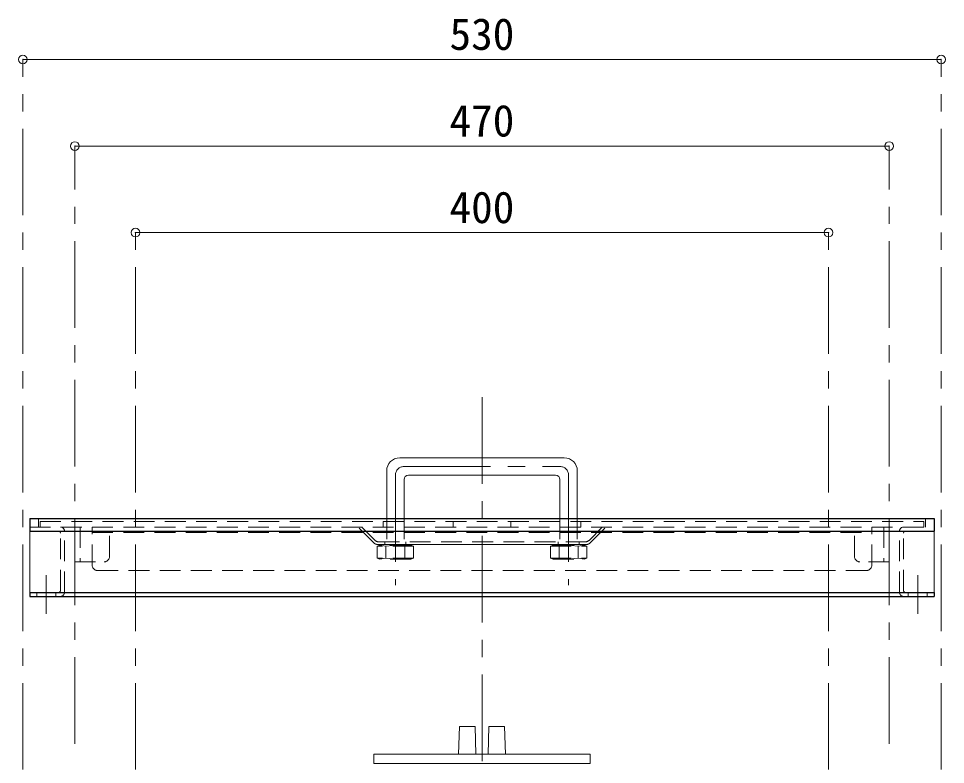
# Model space of a CAD drawing. Units: millimetres at full size, sheet at 1:10; details may follow other scales. Extents: x -2088 to 1962, y -1408 to 1402.
# Drawn here: x 244 to 779, y -580 to -149 of the extents above; entities that cross this region are included whole.
import ezdxf
from ezdxf.enums import TextEntityAlignment as Align

# ---------------------------------------------------------------- set-up
doc = ezdxf.new("R2010")
doc.units = ezdxf.units.MM
doc.header["$LTSCALE"] = 10
doc.header["$PDMODE"] = 32
doc.header["$PDSIZE"] = 5
doc.linetypes.add('CHAIN1', pattern=[8, 5, -1, 1, -1])
doc.linetypes.add('DASHED1', pattern=[1.8, 1.2, -0.6])
doc.layers.add('0-0_ﾚｲﾔ1', color=4, linetype='Continuous', lineweight=9)
doc.styles.add('ＭＳ ゴシック', font='')
doc.styles.get('ＭＳ ゴシック').set_extended_font_data('MS Gothic')

msp = doc.modelspace()

# ---------------------------------------------------------------- linework, layer by layer
at = {"layer": '0-0_ﾚｲﾔ1', "linetype": 'CHAIN1'}
for p, q in [((246.89, -582.7), (246.89, -172.7)), ((776.89, -582.7), (776.89, -172.7)), ((276.89, -567.7), (276.89, -222.7)), ((746.89, -567.7), (746.89, -222.7)), ((311.89, -582.7), (311.89, -272.7)), ((711.89, -582.7), (711.89, -272.7)), ((511.89, -1137.7), (511.89, -367.7)), ((466.89, -407.7), (556.89, -407.7)), ((461.89, -412.7), (461.89, -476.2)), ((561.89, -412.7), (561.89, -476.2)), ((260.39, -492.7), (260.39, -470.4)), ((763.39, -492.7), (763.39, -470.4))]:
    msp.add_line(p, q, dxfattribs=at)
at = {"layer": '0-0_ﾚｲﾔ1'}
for p, q in [((776.89, -172.7), (246.89, -172.7)), ((276.89, -222.7), (746.89, -222.7)), ((711.89, -272.7), (311.89, -272.7)), ((464.39, -402.7), (559.39, -402.7)), ((456.89, -410.2), (456.89, -437.7)), ((566.89, -410.2), (566.89, -437.7)), ((466.89, -415.2), (466.89, -437.7)), ((469.39, -412.7), (554.39, -412.7)), ((556.89, -415.2), (556.89, -437.7)), ((572.15, -452.7), (451.64, -452.7)), ((498.39, -573.7), (498.89, -557.7)), ((507.89, -557.7), (498.89, -557.7)), ((507.89, -557.7), (508.39, -573.7)), ((515.89, -557.7), (515.39, -573.7)), ((515.89, -557.7), (524.89, -557.7)), ((525.39, -573.7), (524.89, -557.7)), ((449.39, -573.7), (449.39, -579.2))]:
    msp.add_line(p, q, dxfattribs=at)
at = {"layer": '0-0_ﾚｲﾔ1', "color": 5, "lineweight": 25}
for p, q in [((250.89, -437.7), (772.89, -437.7)), ((250.89, -437.7), (250.89, -445)), ((772.89, -437.7), (772.89, -445)), ((250.89, -445), (772.89, -445)), ((250.89, -480.4), (772.89, -480.4)), ((250.89, -480.4), (250.89, -482.7)), ((772.89, -480.4), (772.89, -482.7)), ((250.89, -482.7), (772.89, -482.7))]:
    msp.add_line(p, q, dxfattribs=at)
at = {"layer": '0-0_ﾚｲﾔ1', "color": 7, "linetype": 'DASHED1', "lineweight": 18}
for p, q in [((255.89, -437.7), (255.89, -442.7)), ((767.89, -437.7), (767.89, -442.7)), ((250.89, -442.7), (772.89, -442.7))]:
    msp.add_line(p, q, dxfattribs=at)
at = {"layer": '0-0_ﾚｲﾔ1', "linetype": 'DASHED1'}
for p, q in [((456.89, -437.7), (456.89, -453.2)), ((466.89, -437.7), (466.89, -453.2)), ((556.89, -437.7), (556.89, -453.2)), ((566.89, -437.7), (566.89, -453.2)), ((256.89, -439.5), (766.89, -439.5)), ((256.89, -439.5), (256.89, -442.7)), ((279.89, -442.7), (279.89, -462.7)), ((286.89, -464.7), (286.89, -442.7)), ((296.89, -459.7), (296.89, -442.7)), ((449.51, -451.82), (440.39, -442.7)), ((450.14, -450.32), (442.51, -442.7)), ((454.89, -439.5), (454.89, -442.7)), ((495.31, -439.5), (495.31, -442.7)), ((528.48, -439.5), (528.48, -442.7)), ((568.89, -439.5), (568.89, -442.7)), ((573.65, -450.32), (581.27, -442.7)), ((574.27, -451.82), (583.39, -442.7)), ((726.89, -459.7), (726.89, -442.7)), ((736.89, -464.7), (736.89, -442.7)), ((743.89, -442.7), (743.89, -462.7)), ((766.89, -439.5), (766.89, -442.7)), ((268.59, -479.25), (268.59, -446.15)), ((270.89, -480.4), (270.89, -445)), ((286.89, -445.7), (736.89, -445.7)), ((752.89, -480.4), (752.89, -445)), ((755.19, -479.25), (755.19, -446.15)), ((452.26, -451.2), (571.53, -451.2)), ((470.89, -453.2), (452.89, -453.2)), ((455.89, -451.2), (455.89, -452.7)), ((456.39, -453.7), (456.39, -460.7)), ((467.39, -453.7), (467.39, -460.7)), ((467.89, -451.2), (467.89, -452.7)), ((472.39, -453.7), (472.39, -460.7)), ((551.39, -453.7), (551.39, -460.7)), ((552.89, -453.2), (570.89, -453.2)), ((555.89, -451.2), (555.89, -452.7)), ((556.39, -453.7), (556.39, -460.7)), ((567.39, -453.7), (567.39, -460.7)), ((567.89, -451.2), (567.89, -452.7)), ((451.39, -460.7), (452.89, -461.2)), ((472.39, -460.7), (451.39, -460.7)), ((470.89, -461.2), (452.89, -461.2)), ((551.39, -460.7), (572.39, -460.7)), ((552.89, -461.2), (570.89, -461.2)), ((572.39, -460.7), (570.89, -461.2)), ((289.89, -467.7), (733.89, -467.7)), ((254.89, -482.7), (254.89, -480.4)), ((265.89, -482.7), (265.89, -480.4)), ((757.89, -482.7), (757.89, -480.4)), ((768.89, -482.7), (768.89, -480.4))]:
    msp.add_line(p, q, dxfattribs=at)
at = {"layer": '0-0_ﾚｲﾔ1', "color": 7, "lineweight": 18}
for p, q in [((250.89, -445), (250.89, -480.4)), ((772.89, -445), (772.89, -480.4))]:
    msp.add_line(p, q, dxfattribs=at)
at = {"layer": '0-0_ﾚｲﾔ1', "linetype": 'DASHED1'}
for points in [[(276.89, -442.7), (276.89, -462.7), (293.89, -462.7)], [(746.89, -442.7), (746.89, -462.7), (729.89, -462.7)], [(472.39, -453.7), (470.89, -453.2), (467.39, -453.7), (461.89, -453.2), (456.39, -453.7), (452.89, -453.2), (451.39, -453.7)], [(472.39, -453.7), (451.39, -453.7), (451.39, -460.7)], [(551.39, -453.7), (552.89, -453.2), (556.39, -453.7), (561.89, -453.2), (567.39, -453.7), (570.89, -453.2), (572.39, -453.7)], [(551.39, -453.7), (572.39, -453.7), (572.39, -460.7)], [(472.39, -460.7), (470.89, -461.2), (467.39, -460.7), (461.89, -461.2), (456.39, -460.7), (452.89, -461.2)], [(551.39, -460.7), (552.89, -461.2), (556.39, -460.7), (561.89, -461.2), (567.39, -460.7), (570.89, -461.2)]]:
    msp.add_lwpolyline(points, dxfattribs=at)
at = {"layer": '0-0_ﾚｲﾔ1'}
msp.add_lwpolyline([(449.39, -579.2), (574.39, -579.2), (574.39, -573.7), (449.39, -573.7)], dxfattribs=at)
for centre, radius, start, end in [((464.39, -410.2), 7.5, 90, 180), ((559.39, -410.2), 7.5, 0, 90), ((469.39, -415.2), 2.5, 90, 180), ((554.39, -415.2), 2.5, 0, 90)]:
    msp.add_arc(centre, radius, start, end, dxfattribs=at)
at = {"layer": '0-0_ﾚｲﾔ1', "linetype": 'CHAIN1'}
for centre, start, end in [((466.89, -412.7), 90, 180), ((556.89, -412.7), 0, 90)]:
    msp.add_arc(centre, 5, start, end, dxfattribs=at)
at = {"layer": '0-0_ﾚｲﾔ1', "linetype": 'DASHED1'}
for centre, radius, start, end in [((268.59, -445), 2.3, 0, 90), ((755.19, -445), 2.3, 90, 180), ((267.44, -446.15), 1.15, 0, 90), ((756.34, -446.15), 1.15, 90, 180), ((451.64, -449.7), 3, 225, 270), ((452.26, -448.2), 3, 225, 270), ((571.53, -448.2), 3, 270, 315), ((572.15, -449.7), 3, 270, 315), ((293.89, -459.7), 3, 270, 0), ((729.89, -459.7), 3, 180, 270), ((289.89, -464.7), 3, 180, 270), ((733.89, -464.7), 3, 270, 0), ((267.44, -479.25), 1.15, 270, 0), ((268.59, -480.4), 2.3, 270, 0), ((755.19, -480.4), 2.3, 180, 270), ((756.34, -479.25), 1.15, 180, 270)]:
    msp.add_arc(centre, radius, start, end, dxfattribs=at)
at = {"layer": '0-0_ﾚｲﾔ1', "color": 1}
for p in [(246.89, -172.7), (776.89, -172.7), (276.89, -222.7), (746.89, -222.7), (311.89, -272.7), (711.89, -272.7)]:
    msp.add_point(p, dxfattribs=at)

# ---------------------------------------------------------------- texts
at = {"layer": '0-0_ﾚｲﾔ1', "color": 7, "style": 'ＭＳ ゴシック'}
for s, p in [('530', (493.14, -172.7)), ('470', (493.14, -222.7)), ('400', (493.14, -272.7))]:
    msp.add_text(s, height=18.33, dxfattribs=at).set_placement(p, align=Align.BOTTOM_LEFT)

doc.saveas('drawing.dxf')
